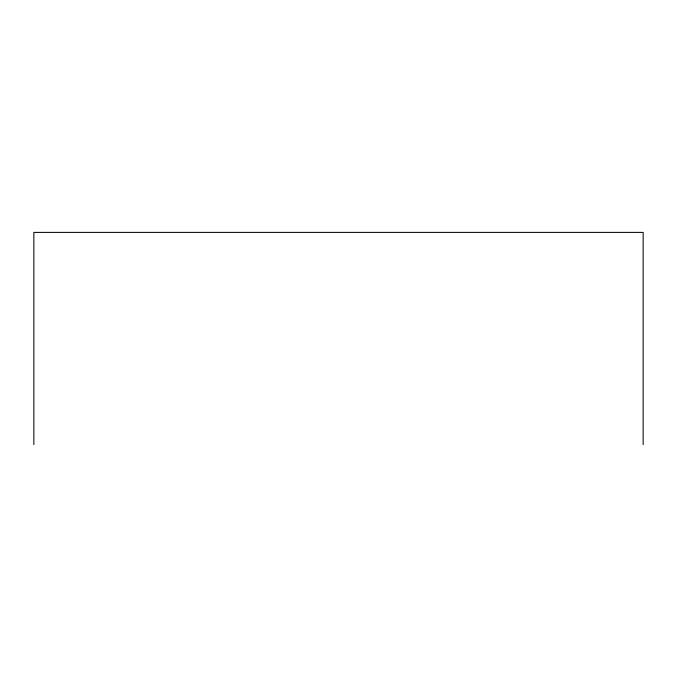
<?xml version="1.0" encoding="UTF-8"?>
<svg xmlns="http://www.w3.org/2000/svg" width="677" height="677" viewBox="0 0 677 677"><rect width="100%" height="100%" fill="white"/><g stroke="black" fill="none" stroke-linecap="round" stroke-linejoin="round"><path stroke-width="1.02" d="M643.15 444.603L643.15 232.397L33.85 232.397L33.85 444.603"/></g></svg>
